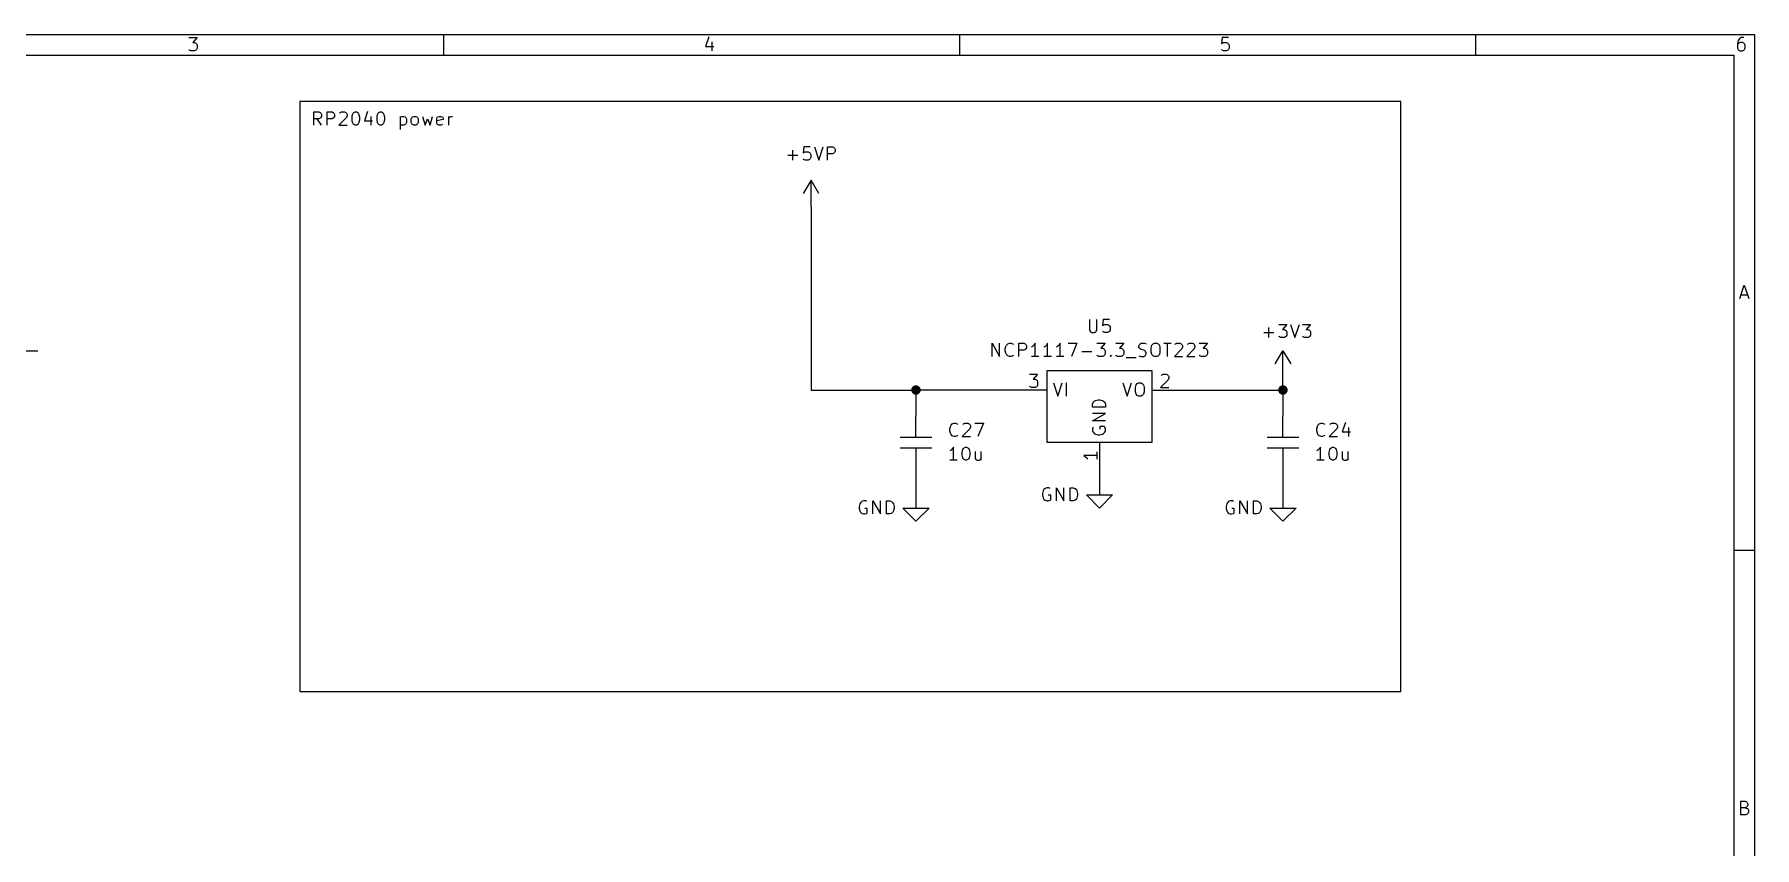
# Model space of a CAD drawing. Extents: x 0.4 to 11.3, y -7.9 to -0.4.
# Drawn here: x 4.74 to 11.3, y -3.5 to -0.39 of the extents above; entities that cross this region are included whole.
import ezdxf

# ---------------------------------------------------------------- set-up
doc = ezdxf.new("R2010")
doc.units = 0
doc.header["$MEASUREMENT"] = 0
for name, color, linetype in [('BLUE3', 171, 'CONTINUOUS'), ('CYAN2', 4, 'CONTINUOUS'), ('GREEN3', 91, 'CONTINUOUS'), ('LYELLOW', 51, 'CONTINUOUS'), ('RED2', 1, 'CONTINUOUS'), ('RED3', 11, 'CONTINUOUS')]:
    doc.layers.add(name, color=color, linetype=linetype)

msp = doc.modelspace()

# ---------------------------------------------------------------- linework, layer by layer
at = {"layer": 'BLUE3', "linetype": 'CONTINUOUS'}
for p, q in [((5.75, -0.65), (5.75, -2.9)), ((9.95, -0.65), (5.75, -0.65)), ((5.75, -0.65), (5.75, -2.9)), ((9.95, -0.65), (5.75, -0.65)), ((9.95, -2.9), (9.95, -0.65)), ((9.95, -2.9), (9.95, -0.65)), ((5.8035, -0.7396), (5.8035, -0.6896)), ((5.8035, -0.6896), (5.8226, -0.6896)), ((5.8226, -0.7157), (5.8035, -0.7157)), ((5.8321, -0.7396), (5.8154, -0.7157)), ((5.8226, -0.6896), (5.8273, -0.6919)), ((5.8273, -0.7134), (5.8226, -0.7157)), ((5.8273, -0.6919), (5.8297, -0.6943)), ((5.8297, -0.711), (5.8273, -0.7134)), ((5.8297, -0.6943), (5.8321, -0.6991)), ((5.8321, -0.7062), (5.8297, -0.711)), ((5.8321, -0.6991), (5.8321, -0.7062)), ((5.8535, -0.7396), (5.8535, -0.6896)), ((5.8535, -0.6896), (5.8726, -0.6896)), ((5.8726, -0.7157), (5.8535, -0.7157)), ((5.8726, -0.6896), (5.8773, -0.6919)), ((5.8773, -0.7134), (5.8726, -0.7157)), ((5.8773, -0.6919), (5.8797, -0.6943)), ((5.8797, -0.711), (5.8773, -0.7134)), ((5.8797, -0.6943), (5.8821, -0.6991)), ((5.8821, -0.7062), (5.8797, -0.711)), ((5.8821, -0.6991), (5.8821, -0.7062)), ((5.9273, -0.711), (5.8988, -0.7396)), ((5.9011, -0.6943), (5.9035, -0.6919)), ((5.9035, -0.6919), (5.9083, -0.6896)), ((5.9083, -0.6896), (5.9202, -0.6896)), ((5.9202, -0.6896), (5.9249, -0.6919)), ((5.9249, -0.6919), (5.9273, -0.6943)), ((5.9273, -0.6943), (5.9297, -0.6991)), ((5.9297, -0.7038), (5.9273, -0.711)), ((5.9297, -0.6991), (5.9297, -0.7038)), ((5.9488, -0.7086), (5.9511, -0.6991)), ((5.9488, -0.7205), (5.9488, -0.7086)), ((5.9511, -0.73), (5.9488, -0.7205)), ((5.9511, -0.6991), (5.9535, -0.6943)), ((5.9535, -0.6943), (5.9559, -0.6919)), ((5.9559, -0.6919), (5.9607, -0.6896)), ((5.9607, -0.6896), (5.9654, -0.6896)), ((5.9654, -0.6896), (5.9702, -0.6919)), ((5.9702, -0.6919), (5.9726, -0.6943)), ((5.9726, -0.6943), (5.9749, -0.6991)), ((5.9749, -0.6991), (5.9773, -0.7086)), ((5.9773, -0.7205), (5.9749, -0.73)), ((5.9773, -0.7086), (5.9773, -0.7205)), ((6.0083, -0.6872), (5.9964, -0.7229)), ((6.0202, -0.7062), (6.0202, -0.7396)), ((6.044, -0.7086), (6.0464, -0.6991)), ((6.044, -0.7205), (6.044, -0.7086)), ((6.0464, -0.73), (6.044, -0.7205)), ((6.0464, -0.6991), (6.0487, -0.6943)), ((6.0487, -0.6943), (6.0511, -0.6919)), ((6.0511, -0.6919), (6.0559, -0.6896)), ((6.0559, -0.6896), (6.0607, -0.6896)), ((6.0607, -0.6896), (6.0654, -0.6919)), ((6.0654, -0.6919), (6.0678, -0.6943)), ((6.0678, -0.6943), (6.0702, -0.6991)), ((6.0702, -0.6991), (6.0726, -0.7086)), ((6.0726, -0.7205), (6.0702, -0.73)), ((6.0726, -0.7086), (6.0726, -0.7205)), ((6.1321, -0.7062), (6.1321, -0.7562)), ((6.1321, -0.7086), (6.1368, -0.7062)), ((6.1368, -0.7062), (6.1464, -0.7062)), ((6.1464, -0.7062), (6.1511, -0.7086)), ((6.1511, -0.7086), (6.1535, -0.711)), ((6.1535, -0.711), (6.1559, -0.7157)), ((6.1559, -0.7157), (6.1559, -0.73)), ((6.1749, -0.7157), (6.1773, -0.711)), ((6.1749, -0.73), (6.1749, -0.7157)), ((6.1773, -0.711), (6.1797, -0.7086)), ((6.1797, -0.7086), (6.1845, -0.7062)), ((6.1845, -0.7062), (6.1916, -0.7062)), ((6.1916, -0.7062), (6.1964, -0.7086)), ((6.1964, -0.7086), (6.1987, -0.711)), ((6.1987, -0.711), (6.2011, -0.7157)), ((6.2011, -0.7157), (6.2011, -0.73)), ((6.2178, -0.7062), (6.2273, -0.7396)), ((6.2273, -0.7396), (6.2368, -0.7157)), ((6.2368, -0.7157), (6.2464, -0.7396)), ((6.2464, -0.7396), (6.2559, -0.7062)), ((6.2726, -0.7134), (6.2749, -0.7086)), ((6.2726, -0.7324), (6.2726, -0.7134)), ((6.2964, -0.7181), (6.2726, -0.7229)), ((6.2749, -0.7086), (6.2797, -0.7062)), ((6.2797, -0.7062), (6.2892, -0.7062)), ((6.2892, -0.7062), (6.294, -0.7086)), ((6.294, -0.7086), (6.2964, -0.7134)), ((6.2964, -0.7134), (6.2964, -0.7181)), ((6.3178, -0.7396), (6.3178, -0.7062)), ((6.3178, -0.7157), (6.3202, -0.711)), ((6.3202, -0.711), (6.3226, -0.7086)), ((6.3226, -0.7086), (6.3273, -0.7062)), ((6.3273, -0.7062), (6.3321, -0.7062)), ((5.8988, -0.7396), (5.9297, -0.7396)), ((5.9535, -0.7348), (5.9511, -0.73)), ((5.9559, -0.7372), (5.9535, -0.7348)), ((5.9607, -0.7396), (5.9559, -0.7372)), ((5.9654, -0.7396), (5.9607, -0.7396)), ((5.9702, -0.7372), (5.9654, -0.7396)), ((5.9726, -0.7348), (5.9702, -0.7372)), ((5.9749, -0.73), (5.9726, -0.7348)), ((5.9964, -0.7229), (6.0273, -0.7229)), ((6.0487, -0.7348), (6.0464, -0.73)), ((6.0511, -0.7372), (6.0487, -0.7348)), ((6.0559, -0.7396), (6.0511, -0.7372)), ((6.0607, -0.7396), (6.0559, -0.7396)), ((6.0654, -0.7372), (6.0607, -0.7396)), ((6.0678, -0.7348), (6.0654, -0.7372)), ((6.0702, -0.73), (6.0678, -0.7348)), ((6.1368, -0.7396), (6.1321, -0.7372)), ((6.1464, -0.7396), (6.1368, -0.7396)), ((6.1511, -0.7372), (6.1464, -0.7396)), ((6.1535, -0.7348), (6.1511, -0.7372)), ((6.1559, -0.73), (6.1535, -0.7348)), ((6.1773, -0.7348), (6.1749, -0.73)), ((6.1797, -0.7372), (6.1773, -0.7348)), ((6.1845, -0.7396), (6.1797, -0.7372)), ((6.1916, -0.7396), (6.1845, -0.7396)), ((6.1964, -0.7372), (6.1916, -0.7396)), ((6.1987, -0.7348), (6.1964, -0.7372)), ((6.2011, -0.73), (6.1987, -0.7348)), ((6.2749, -0.7372), (6.2726, -0.7324)), ((6.2797, -0.7396), (6.2749, -0.7372)), ((6.2892, -0.7396), (6.2797, -0.7396)), ((6.294, -0.7372), (6.2892, -0.7396)), ((5.75, -2.9), (9.95, -2.9)), ((5.75, -2.9), (9.95, -2.9))]:
    msp.add_line(p, q, dxfattribs=at)
at = {"layer": 'CYAN2', "linetype": 'CONTINUOUS'}
for p, q in [((7.6298, -0.8728), (7.6298, -0.8347)), ((7.6726, -0.8228), (7.6702, -0.8466)), ((7.6702, -0.8466), (7.6726, -0.8442)), ((7.6964, -0.8228), (7.6726, -0.8228)), ((7.6726, -0.8442), (7.6774, -0.8419)), ((7.6774, -0.8419), (7.6893, -0.8419)), ((7.6893, -0.8419), (7.694, -0.8442)), ((7.694, -0.8442), (7.6964, -0.8466)), ((7.6964, -0.8466), (7.6988, -0.8514)), ((7.6988, -0.8514), (7.6988, -0.8633)), ((7.7131, -0.8228), (7.7298, -0.8728)), ((7.7298, -0.8728), (7.7464, -0.8228)), ((7.7631, -0.8728), (7.7631, -0.8228)), ((7.7631, -0.8228), (7.7821, -0.8228)), ((7.7821, -0.849), (7.7631, -0.849)), ((7.7821, -0.8228), (7.7869, -0.8252)), ((7.7869, -0.8466), (7.7821, -0.849)), ((7.7869, -0.8252), (7.7893, -0.8276)), ((7.7893, -0.8442), (7.7869, -0.8466)), ((7.7893, -0.8276), (7.7917, -0.8323)), ((7.7917, -0.8395), (7.7893, -0.8442)), ((7.7917, -0.8323), (7.7917, -0.8395)), ((7.6107, -0.8538), (7.6488, -0.8538)), ((7.6726, -0.8704), (7.6702, -0.868)), ((7.6774, -0.8728), (7.6726, -0.8704)), ((7.6893, -0.8728), (7.6774, -0.8728)), ((7.694, -0.8704), (7.6893, -0.8728)), ((7.6964, -0.868), (7.694, -0.8704)), ((7.6988, -0.8633), (7.6964, -0.868)), ((8.7619, -1.4808), (8.7619, -1.5213)), ((8.7905, -1.5213), (8.7905, -1.4808)), ((8.8143, -1.4808), (8.8119, -1.5046)), ((8.8119, -1.5046), (8.8143, -1.5022)), ((8.8381, -1.4808), (8.8143, -1.4808)), ((8.8143, -1.5022), (8.819, -1.4999)), ((8.819, -1.4999), (8.831, -1.4999)), ((8.831, -1.4999), (8.8357, -1.5022)), ((8.8357, -1.5022), (8.8381, -1.5046)), ((8.8381, -1.5046), (8.8405, -1.5094)), ((9.484, -1.4998), (9.515, -1.4998)), ((9.515, -1.4998), (9.4983, -1.5189)), ((9.5293, -1.4998), (9.5459, -1.5498)), ((9.5459, -1.5498), (9.5626, -1.4998)), ((9.5745, -1.4998), (9.6055, -1.4998)), ((9.6055, -1.4998), (9.5888, -1.5189)), ((8.3905, -1.6218), (8.3905, -1.5718)), ((8.3905, -1.5718), (8.419, -1.6218)), ((8.419, -1.6218), (8.419, -1.5718)), ((8.4452, -1.5789), (8.45, -1.5742)), ((8.45, -1.5742), (8.4571, -1.5718)), ((8.4571, -1.5718), (8.4619, -1.5718)), ((8.4619, -1.5718), (8.4691, -1.5742)), ((8.4691, -1.5742), (8.4714, -1.5766)), ((8.4929, -1.6218), (8.4929, -1.5718)), ((8.4929, -1.5718), (8.5119, -1.5718)), ((8.5119, -1.5718), (8.5167, -1.5742)), ((8.5167, -1.5742), (8.5191, -1.5766)), ((8.5548, -1.5718), (8.55, -1.5789)), ((8.5548, -1.6218), (8.5548, -1.5718)), ((8.6024, -1.5718), (8.5976, -1.5789)), ((8.6024, -1.6218), (8.6024, -1.5718)), ((8.65, -1.5718), (8.6452, -1.5789)), ((8.65, -1.6218), (8.65, -1.5718)), ((8.681, -1.5718), (8.7143, -1.5718)), ((8.7143, -1.5718), (8.6929, -1.6218)), ((8.7619, -1.5213), (8.7643, -1.526)), ((8.7643, -1.526), (8.7667, -1.5284)), ((8.7667, -1.5284), (8.7714, -1.5308)), ((8.7714, -1.5308), (8.7809, -1.5308)), ((8.7809, -1.5308), (8.7857, -1.5284)), ((8.7857, -1.5284), (8.7881, -1.526)), ((8.7881, -1.526), (8.7905, -1.5213)), ((8.7905, -1.5718), (8.8214, -1.5718)), ((8.8214, -1.5718), (8.8048, -1.5909)), ((8.8143, -1.5284), (8.8119, -1.526)), ((8.819, -1.5308), (8.8143, -1.5284)), ((8.831, -1.5308), (8.819, -1.5308)), ((8.8357, -1.5284), (8.831, -1.5308)), ((8.8381, -1.526), (8.8357, -1.5284)), ((8.8405, -1.5213), (8.8381, -1.526)), ((8.8405, -1.5094), (8.8405, -1.5213)), ((8.8619, -1.5718), (8.8929, -1.5718)), ((8.8929, -1.5718), (8.8762, -1.5909)), ((8.9524, -1.5766), (8.9548, -1.5742)), ((8.9548, -1.5742), (8.9595, -1.5718)), ((8.9595, -1.5718), (8.9714, -1.5718)), ((8.9714, -1.5718), (8.9786, -1.5742)), ((9, -1.5789), (9.0048, -1.5742)), ((9.0048, -1.5742), (9.0095, -1.5718)), ((9.0095, -1.5718), (9.019, -1.5718)), ((9.019, -1.5718), (9.0238, -1.5742)), ((9.0238, -1.5742), (9.0286, -1.5789)), ((9.0452, -1.5718), (9.0738, -1.5718)), ((9.0595, -1.6218), (9.0595, -1.5718)), ((9.0881, -1.5766), (9.0905, -1.5742)), ((9.0905, -1.5742), (9.0952, -1.5718)), ((9.0952, -1.5718), (9.1071, -1.5718)), ((9.1071, -1.5718), (9.1119, -1.5742)), ((9.1119, -1.5742), (9.1143, -1.5766)), ((9.1357, -1.5766), (9.1381, -1.5742)), ((9.1381, -1.5742), (9.1429, -1.5718)), ((9.1429, -1.5718), (9.1548, -1.5718)), ((9.1548, -1.5718), (9.1595, -1.5742)), ((9.1595, -1.5742), (9.1619, -1.5766)), ((9.1809, -1.5718), (9.2119, -1.5718)), ((9.2119, -1.5718), (9.1952, -1.5909)), ((9.4269, -1.5308), (9.465, -1.5308)), ((9.4459, -1.5498), (9.4459, -1.5117)), ((9.4864, -1.5474), (9.484, -1.545)), ((9.4912, -1.5498), (9.4864, -1.5474)), ((9.5055, -1.5498), (9.4912, -1.5498)), ((9.4983, -1.5189), (9.5055, -1.5189)), ((9.5055, -1.5189), (9.5102, -1.5212)), ((9.5102, -1.5474), (9.5055, -1.5498)), ((9.5102, -1.5212), (9.5126, -1.5236)), ((9.5126, -1.545), (9.5102, -1.5474)), ((9.5126, -1.5236), (9.515, -1.5284)), ((9.515, -1.5403), (9.5126, -1.545)), ((9.515, -1.5284), (9.515, -1.5403)), ((9.5769, -1.5474), (9.5745, -1.545)), ((9.5817, -1.5498), (9.5769, -1.5474)), ((9.596, -1.5498), (9.5817, -1.5498)), ((9.5888, -1.5189), (9.596, -1.5189)), ((9.596, -1.5189), (9.6007, -1.5212)), ((9.6007, -1.5474), (9.596, -1.5498)), ((9.6007, -1.5212), (9.6031, -1.5236)), ((9.6031, -1.545), (9.6007, -1.5474)), ((9.6031, -1.5236), (9.6055, -1.5284)), ((9.6055, -1.5403), (9.6031, -1.545)), ((9.6055, -1.5284), (9.6055, -1.5403)), ((8.4405, -1.5932), (8.4429, -1.5837)), ((8.4405, -1.6004), (8.4405, -1.5932)), ((8.4429, -1.6099), (8.4405, -1.6004)), ((8.4429, -1.5837), (8.4452, -1.5789)), ((8.4452, -1.6147), (8.4429, -1.6099)), ((8.45, -1.6194), (8.4452, -1.6147)), ((8.4571, -1.6218), (8.45, -1.6194)), ((8.4619, -1.6218), (8.4571, -1.6218)), ((8.4691, -1.6194), (8.4619, -1.6218)), ((8.4714, -1.617), (8.4691, -1.6194)), ((8.5119, -1.598), (8.4929, -1.598)), ((8.5167, -1.5956), (8.5119, -1.598)), ((8.5191, -1.5932), (8.5167, -1.5956)), ((8.5191, -1.5766), (8.5214, -1.5813)), ((8.5214, -1.5885), (8.5191, -1.5932)), ((8.5214, -1.5813), (8.5214, -1.5885)), ((8.5452, -1.5837), (8.5405, -1.5861)), ((8.5691, -1.6218), (8.5405, -1.6218)), ((8.55, -1.5789), (8.5452, -1.5837)), ((8.5929, -1.5837), (8.5881, -1.5861)), ((8.6167, -1.6218), (8.5881, -1.6218)), ((8.5976, -1.5789), (8.5929, -1.5837)), ((8.6405, -1.5837), (8.6357, -1.5861)), ((8.6643, -1.6218), (8.6357, -1.6218)), ((8.6452, -1.5789), (8.6405, -1.5837)), ((8.7333, -1.6028), (8.7714, -1.6028)), ((8.7929, -1.6194), (8.7905, -1.617)), ((8.7976, -1.6218), (8.7929, -1.6194)), ((8.8119, -1.6218), (8.7976, -1.6218)), ((8.8048, -1.5909), (8.8119, -1.5909)), ((8.8119, -1.5909), (8.8167, -1.5932)), ((8.8167, -1.6194), (8.8119, -1.6218)), ((8.8167, -1.5932), (8.819, -1.5956)), ((8.819, -1.617), (8.8167, -1.6194)), ((8.819, -1.5956), (8.8214, -1.6004)), ((8.8214, -1.6123), (8.819, -1.617)), ((8.8214, -1.6004), (8.8214, -1.6123)), ((8.8405, -1.6194), (8.8429, -1.617)), ((8.8429, -1.6218), (8.8405, -1.6194)), ((8.8429, -1.617), (8.8452, -1.6194)), ((8.8429, -1.617), (8.8429, -1.6218)), ((8.8452, -1.6194), (8.8429, -1.6218)), ((8.8643, -1.6194), (8.8619, -1.617)), ((8.869, -1.6218), (8.8643, -1.6194)), ((8.8833, -1.6218), (8.869, -1.6218)), ((8.8762, -1.5909), (8.8833, -1.5909)), ((8.8833, -1.5909), (8.8881, -1.5932)), ((8.8881, -1.6194), (8.8833, -1.6218)), ((8.8881, -1.5932), (8.8905, -1.5956)), ((8.8905, -1.617), (8.8881, -1.6194)), ((8.8905, -1.5956), (8.8929, -1.6004)), ((8.8929, -1.6123), (8.8905, -1.617)), ((8.8929, -1.6004), (8.8929, -1.6123)), ((8.9024, -1.6266), (8.9405, -1.6266)), ((8.95, -1.5813), (8.9524, -1.5766)), ((8.95, -1.5861), (8.95, -1.5813)), ((8.9524, -1.5909), (8.95, -1.5861)), ((8.95, -1.6194), (8.9571, -1.6218)), ((8.9548, -1.5932), (8.9524, -1.5909)), ((8.9595, -1.5956), (8.9548, -1.5932)), ((8.9571, -1.6218), (8.969, -1.6218)), ((8.969, -1.598), (8.9595, -1.5956)), ((8.9738, -1.6004), (8.969, -1.598)), ((8.969, -1.6218), (8.9738, -1.6194)), ((8.9762, -1.6028), (8.9738, -1.6004)), ((8.9738, -1.6194), (8.9762, -1.617)), ((8.9786, -1.6075), (8.9762, -1.6028)), ((8.9762, -1.617), (8.9786, -1.6123)), ((8.9786, -1.6123), (8.9786, -1.6075)), ((8.9976, -1.5885), (9, -1.5789)), ((8.9976, -1.6051), (8.9976, -1.5885)), ((9, -1.6147), (8.9976, -1.6051)), ((9.0048, -1.6194), (9, -1.6147)), ((9.0095, -1.6218), (9.0048, -1.6194)), ((9.019, -1.6218), (9.0095, -1.6218)), ((9.0238, -1.6194), (9.019, -1.6218)), ((9.0286, -1.6147), (9.0238, -1.6194)), ((9.0286, -1.5789), (9.0309, -1.5885)), ((9.0309, -1.6051), (9.0286, -1.6147)), ((9.0309, -1.5885), (9.0309, -1.6051)), ((9.1143, -1.5932), (9.0857, -1.6218)), ((9.0857, -1.6218), (9.1167, -1.6218)), ((9.1143, -1.5766), (9.1167, -1.5813)), ((9.1167, -1.5861), (9.1143, -1.5932)), ((9.1167, -1.5813), (9.1167, -1.5861)), ((9.1619, -1.5932), (9.1333, -1.6218)), ((9.1333, -1.6218), (9.1643, -1.6218)), ((9.1619, -1.5766), (9.1643, -1.5813)), ((9.1643, -1.5861), (9.1619, -1.5932)), ((9.1643, -1.5813), (9.1643, -1.5861)), ((9.1833, -1.6194), (9.1809, -1.617)), ((9.1881, -1.6218), (9.1833, -1.6194)), ((9.2024, -1.6218), (9.1881, -1.6218)), ((9.1952, -1.5909), (9.2024, -1.5909)), ((9.2024, -1.5909), (9.2071, -1.5932)), ((9.2071, -1.6194), (9.2024, -1.6218)), ((9.2071, -1.5932), (9.2095, -1.5956)), ((9.2095, -1.617), (9.2071, -1.6194)), ((9.2095, -1.5956), (9.2119, -1.6004)), ((9.2119, -1.6123), (9.2095, -1.617)), ((9.2119, -1.6004), (9.2119, -1.6123)), ((8.6248, -1.7231), (8.6414, -1.7731)), ((8.6414, -1.7731), (8.6581, -1.7231)), ((8.6748, -1.7731), (8.6748, -1.7231)), ((8.8895, -1.7231), (8.9062, -1.7731)), ((8.9062, -1.7731), (8.9229, -1.7231)), ((8.9371, -1.7398), (8.9395, -1.7303)), ((8.9371, -1.7565), (8.9371, -1.7398)), ((8.9395, -1.766), (8.9371, -1.7565)), ((8.9395, -1.7303), (8.9443, -1.7255)), ((8.9443, -1.7708), (8.9395, -1.766)), ((8.9443, -1.7255), (8.949, -1.7231)), ((8.949, -1.7731), (8.9443, -1.7708)), ((8.949, -1.7231), (8.9586, -1.7231)), ((8.9586, -1.7231), (8.9633, -1.7255)), ((8.9633, -1.7708), (8.9586, -1.7731)), ((8.9633, -1.7255), (8.9681, -1.7303)), ((8.9681, -1.766), (8.9633, -1.7708)), ((8.9681, -1.7303), (8.9705, -1.7398)), ((8.9705, -1.7565), (8.9681, -1.766)), ((8.9705, -1.7398), (8.9705, -1.7565)), ((8.7731, -1.8038), (8.7755, -1.7967)), ((8.7731, -1.8157), (8.7731, -1.8038)), ((8.8231, -1.8157), (8.7731, -1.8157)), ((8.7755, -1.7967), (8.7803, -1.7919)), ((8.7803, -1.7919), (8.785, -1.7895)), ((8.785, -1.7895), (8.7946, -1.7871)), ((8.7946, -1.7871), (8.8017, -1.7871)), ((8.8017, -1.7871), (8.8112, -1.7895)), ((8.8112, -1.7895), (8.816, -1.7919)), ((8.816, -1.7919), (8.8208, -1.7967)), ((8.8208, -1.7967), (8.8231, -1.8038)), ((8.8231, -1.8038), (8.8231, -1.8157)), ((8.9586, -1.7731), (8.949, -1.7731)), ((8.2289, -1.8982), (8.2313, -1.8887)), ((8.2289, -1.9054), (8.2289, -1.8982)), ((8.2313, -1.8887), (8.2337, -1.8839)), ((8.2337, -1.8839), (8.2384, -1.8792)), ((8.2384, -1.8792), (8.2456, -1.8768)), ((8.2456, -1.8768), (8.2503, -1.8768)), ((8.2503, -1.8768), (8.2575, -1.8792)), ((8.2575, -1.8792), (8.2599, -1.8816)), ((8.3051, -1.8982), (8.2765, -1.9268)), ((8.2789, -1.8816), (8.2813, -1.8792)), ((8.2813, -1.8792), (8.286, -1.8768)), ((8.286, -1.8768), (8.2979, -1.8768)), ((8.2979, -1.8768), (8.3027, -1.8792)), ((8.3027, -1.8792), (8.3051, -1.8816)), ((8.3051, -1.8816), (8.3075, -1.8863)), ((8.3075, -1.8911), (8.3051, -1.8982)), ((8.3075, -1.8863), (8.3075, -1.8911)), ((8.3241, -1.8768), (8.3575, -1.8768)), ((8.3575, -1.8768), (8.336, -1.9268)), ((8.7731, -1.8681), (8.8231, -1.8395)), ((8.8231, -1.8395), (8.7731, -1.8395)), ((8.8231, -1.8681), (8.7731, -1.8681)), ((8.7755, -1.8919), (8.7731, -1.8967)), ((8.7731, -1.8967), (8.7731, -1.9038)), ((8.8184, -1.8895), (8.8017, -1.8895)), ((8.8017, -1.8895), (8.8017, -1.899)), ((8.8208, -1.8919), (8.8184, -1.8895)), ((8.8231, -1.899), (8.8208, -1.8919)), ((8.8231, -1.9038), (8.8231, -1.899)), ((9.6289, -1.8982), (9.6313, -1.8887)), ((9.6289, -1.9054), (9.6289, -1.8982)), ((9.6313, -1.8887), (9.6337, -1.8839)), ((9.6337, -1.8839), (9.6384, -1.8792)), ((9.6384, -1.8792), (9.6456, -1.8768)), ((9.6456, -1.8768), (9.6503, -1.8768)), ((9.6503, -1.8768), (9.6575, -1.8792)), ((9.6575, -1.8792), (9.6599, -1.8816)), ((9.7051, -1.8982), (9.6765, -1.9268)), ((9.6789, -1.8816), (9.6813, -1.8792)), ((9.6813, -1.8792), (9.686, -1.8768)), ((9.686, -1.8768), (9.6979, -1.8768)), ((9.6979, -1.8768), (9.7027, -1.8792)), ((9.7027, -1.8792), (9.7051, -1.8816)), ((9.7051, -1.8816), (9.7075, -1.8863)), ((9.7075, -1.8911), (9.7051, -1.8982)), ((9.7075, -1.8863), (9.7075, -1.8911)), ((9.7384, -1.8744), (9.7265, -1.9101)), ((9.7503, -1.8935), (9.7503, -1.9268)), ((8.2313, -1.9149), (8.2289, -1.9054)), ((8.2337, -1.9197), (8.2313, -1.9149)), ((8.2384, -1.9244), (8.2337, -1.9197)), ((8.2456, -1.9268), (8.2384, -1.9244)), ((8.2432, -1.9678), (8.2384, -1.9749)), ((8.2432, -2.0178), (8.2432, -1.9678)), ((8.2503, -1.9268), (8.2456, -1.9268)), ((8.2575, -1.9244), (8.2503, -1.9268)), ((8.2599, -1.922), (8.2575, -1.9244)), ((8.2765, -1.9268), (8.3075, -1.9268)), ((8.2837, -1.9702), (8.2884, -1.9678)), ((8.2884, -1.9678), (8.2932, -1.9678)), ((8.2932, -1.9678), (8.2979, -1.9702)), ((8.7731, -1.9038), (8.7755, -1.9109)), ((8.7755, -1.9109), (8.7803, -1.9157)), ((8.7803, -1.9157), (8.785, -1.9181)), ((8.785, -1.9181), (8.7946, -1.9205)), ((8.7946, -1.9205), (8.8017, -1.9205)), ((8.8017, -1.9205), (8.8112, -1.9181)), ((8.8112, -1.9181), (8.816, -1.9157)), ((8.816, -1.9157), (8.8208, -1.9109)), ((8.8208, -1.9109), (8.8231, -1.9038)), ((9.6313, -1.9149), (9.6289, -1.9054)), ((9.6337, -1.9197), (9.6313, -1.9149)), ((9.6384, -1.9244), (9.6337, -1.9197)), ((9.6456, -1.9268), (9.6384, -1.9244)), ((9.6432, -1.9678), (9.6384, -1.9749)), ((9.6432, -2.0178), (9.6432, -1.9678)), ((9.6503, -1.9268), (9.6456, -1.9268)), ((9.6575, -1.9244), (9.6503, -1.9268)), ((9.6599, -1.922), (9.6575, -1.9244)), ((9.6765, -1.9268), (9.7075, -1.9268)), ((9.6837, -1.9702), (9.6884, -1.9678)), ((9.6884, -1.9678), (9.6932, -1.9678)), ((9.6932, -1.9678), (9.6979, -1.9702)), ((9.7265, -1.9101), (9.7575, -1.9101)), ((8.2337, -1.9797), (8.2289, -1.9821)), ((8.2575, -2.0178), (8.2289, -2.0178)), ((8.2384, -1.9749), (8.2337, -1.9797)), ((8.2765, -1.9869), (8.2789, -1.9773)), ((8.2765, -1.9988), (8.2765, -1.9869)), ((8.2789, -2.0083), (8.2765, -1.9988)), ((8.2789, -1.9773), (8.2813, -1.9726)), ((8.2813, -2.013), (8.2789, -2.0083)), ((8.2813, -1.9726), (8.2837, -1.9702)), ((8.2837, -2.0154), (8.2813, -2.013)), ((8.2884, -2.0178), (8.2837, -2.0154)), ((8.2932, -2.0178), (8.2884, -2.0178)), ((8.2979, -2.0154), (8.2932, -2.0178)), ((8.2979, -1.9702), (8.3003, -1.9726)), ((8.3003, -2.013), (8.2979, -2.0154)), ((8.3003, -1.9726), (8.3027, -1.9773)), ((8.3027, -2.0083), (8.3003, -2.013)), ((8.3027, -1.9773), (8.3051, -1.9869)), ((8.3051, -1.9988), (8.3027, -2.0083)), ((8.3051, -1.9869), (8.3051, -1.9988)), ((8.3265, -1.9845), (8.3265, -2.0107)), ((8.3265, -2.0107), (8.3289, -2.0154)), ((8.3289, -2.0154), (8.3337, -2.0178)), ((8.3337, -2.0178), (8.3408, -2.0178)), ((8.3408, -2.0178), (8.3456, -2.0154)), ((8.3456, -2.0154), (8.3479, -2.013)), ((8.3479, -1.9845), (8.3479, -2.0178)), ((9.6337, -1.9797), (9.6289, -1.9821)), ((9.6575, -2.0178), (9.6289, -2.0178)), ((9.6384, -1.9749), (9.6337, -1.9797)), ((9.6765, -1.9869), (9.6789, -1.9773)), ((9.6765, -1.9988), (9.6765, -1.9869)), ((9.6789, -2.0083), (9.6765, -1.9988)), ((9.6789, -1.9773), (9.6813, -1.9726)), ((9.6813, -2.013), (9.6789, -2.0083)), ((9.6813, -1.9726), (9.6837, -1.9702)), ((9.6837, -2.0154), (9.6813, -2.013)), ((9.6884, -2.0178), (9.6837, -2.0154)), ((9.6932, -2.0178), (9.6884, -2.0178)), ((9.6979, -2.0154), (9.6932, -2.0178)), ((9.6979, -1.9702), (9.7003, -1.9726)), ((9.7003, -2.013), (9.6979, -2.0154)), ((9.7003, -1.9726), (9.7027, -1.9773)), ((9.7027, -2.0083), (9.7003, -2.013)), ((9.7027, -1.9773), (9.7051, -1.9869)), ((9.7051, -1.9988), (9.7027, -2.0083)), ((9.7051, -1.9869), (9.7051, -1.9988)), ((9.7265, -1.9845), (9.7265, -2.0107)), ((9.7265, -2.0107), (9.7289, -2.0154)), ((9.7289, -2.0154), (9.7337, -2.0178)), ((9.7337, -2.0178), (9.7408, -2.0178)), ((9.7408, -2.0178), (9.7456, -2.0154)), ((9.7456, -2.0154), (9.7479, -2.013)), ((9.7479, -1.9845), (9.7479, -2.0178)), ((8.5857, -2.1347), (8.5833, -2.1442)), ((8.5833, -2.1442), (8.5833, -2.1514)), ((8.5833, -2.1514), (8.5857, -2.1609)), ((8.5881, -2.1299), (8.5857, -2.1347)), ((8.5857, -2.1609), (8.5881, -2.1657)), ((8.5929, -2.1252), (8.5881, -2.1299)), ((8.6, -2.1228), (8.5929, -2.1252)), ((8.6071, -2.1228), (8.6, -2.1228)), ((8.6143, -2.1514), (8.6048, -2.1514)), ((8.6119, -2.1252), (8.6071, -2.1228)), ((8.6143, -2.168), (8.6143, -2.1514)), ((8.6357, -2.1728), (8.6357, -2.1228)), ((8.6357, -2.1228), (8.6643, -2.1728)), ((8.6643, -2.1728), (8.6643, -2.1228)), ((8.6881, -2.1728), (8.6881, -2.1228)), ((8.6881, -2.1228), (8.7, -2.1228)), ((8.7, -2.1228), (8.7071, -2.1252)), ((8.7071, -2.1252), (8.7119, -2.1299)), ((8.7119, -2.1299), (8.7143, -2.1347)), ((8.7143, -2.1609), (8.7119, -2.1657)), ((8.7143, -2.1347), (8.7167, -2.1442)), ((8.7167, -2.1514), (8.7143, -2.1609)), ((8.7167, -2.1442), (8.7167, -2.1514)), ((7.8857, -2.1847), (7.8833, -2.1942)), ((7.8833, -2.1942), (7.8833, -2.2014)), ((7.8833, -2.2014), (7.8857, -2.2109)), ((7.8881, -2.1799), (7.8857, -2.1847)), ((7.8857, -2.2109), (7.8881, -2.2157)), ((7.8929, -2.1752), (7.8881, -2.1799)), ((7.8881, -2.2157), (7.8929, -2.2204)), ((7.9, -2.1728), (7.8929, -2.1752)), ((7.8929, -2.2204), (7.9, -2.2228)), ((7.9071, -2.1728), (7.9, -2.1728)), ((7.9, -2.2228), (7.9048, -2.2228)), ((7.9143, -2.2014), (7.9048, -2.2014)), ((7.9048, -2.2228), (7.9119, -2.2204)), ((7.9119, -2.1752), (7.9071, -2.1728)), ((7.9119, -2.2204), (7.9143, -2.218)), ((7.9143, -2.218), (7.9143, -2.2014)), ((7.9357, -2.2228), (7.9357, -2.1728)), ((7.9357, -2.1728), (7.9643, -2.2228)), ((7.9643, -2.2228), (7.9643, -2.1728)), ((7.9881, -2.2228), (7.9881, -2.1728)), ((7.9881, -2.1728), (8, -2.1728)), ((8, -2.2228), (7.9881, -2.2228)), ((8, -2.1728), (8.0071, -2.1752)), ((8.0071, -2.2204), (8, -2.2228)), ((8.0071, -2.1752), (8.0119, -2.1799)), ((8.0119, -2.2157), (8.0071, -2.2204)), ((8.0119, -2.1799), (8.0143, -2.1847)), ((8.0143, -2.2109), (8.0119, -2.2157)), ((8.0143, -2.1847), (8.0167, -2.1942)), ((8.0167, -2.2014), (8.0143, -2.2109)), ((8.0167, -2.1942), (8.0167, -2.2014)), ((8.5881, -2.1657), (8.5929, -2.1704)), ((8.5929, -2.1704), (8.6, -2.1728)), ((8.6, -2.1728), (8.6048, -2.1728)), ((8.6048, -2.1728), (8.6119, -2.1704)), ((8.6119, -2.1704), (8.6143, -2.168)), ((8.7, -2.1728), (8.6881, -2.1728)), ((8.7071, -2.1704), (8.7, -2.1728)), ((8.7119, -2.1657), (8.7071, -2.1704)), ((9.2857, -2.1847), (9.2833, -2.1942)), ((9.2833, -2.1942), (9.2833, -2.2014)), ((9.2833, -2.2014), (9.2857, -2.2109)), ((9.2881, -2.1799), (9.2857, -2.1847)), ((9.2857, -2.2109), (9.2881, -2.2157)), ((9.2929, -2.1752), (9.2881, -2.1799)), ((9.2881, -2.2157), (9.2929, -2.2204)), ((9.3, -2.1728), (9.2929, -2.1752)), ((9.2929, -2.2204), (9.3, -2.2228)), ((9.3071, -2.1728), (9.3, -2.1728)), ((9.3, -2.2228), (9.3048, -2.2228)), ((9.3143, -2.2014), (9.3048, -2.2014)), ((9.3048, -2.2228), (9.3119, -2.2204)), ((9.3119, -2.1752), (9.3071, -2.1728)), ((9.3119, -2.2204), (9.3143, -2.218)), ((9.3143, -2.218), (9.3143, -2.2014)), ((9.3357, -2.2228), (9.3357, -2.1728)), ((9.3357, -2.1728), (9.3643, -2.2228)), ((9.3643, -2.2228), (9.3643, -2.1728)), ((9.3881, -2.2228), (9.3881, -2.1728)), ((9.3881, -2.1728), (9.4, -2.1728)), ((9.4, -2.2228), (9.3881, -2.2228)), ((9.4, -2.1728), (9.4071, -2.1752)), ((9.4071, -2.2204), (9.4, -2.2228)), ((9.4071, -2.1752), (9.4119, -2.1799)), ((9.4119, -2.2157), (9.4071, -2.2204)), ((9.4119, -2.1799), (9.4143, -2.1847)), ((9.4143, -2.2109), (9.4119, -2.2157)), ((9.4143, -2.1847), (9.4167, -2.1942)), ((9.4167, -2.2014), (9.4143, -2.2109)), ((9.4167, -2.1942), (9.4167, -2.2014))]:
    msp.add_line(p, q, dxfattribs=at)
at = {"layer": 'GREEN3', "linetype": 'CONTINUOUS'}
for p, q in [((7.7, -1.05), (7.7, -1.75)), ((3.8, -1.6), (4.75, -1.6)), ((9.5, -1.75), (9.5, -1.7)), ((7.7, -1.75), (8.1, -1.75)), ((8.1, -1.75), (8.1, -1.85)), ((8.5, -1.75), (8.1, -1.75)), ((9.1, -1.75), (9.5, -1.75)), ((9.5, -1.75), (9.5, -1.85)), ((8.1, -2.05), (8.1, -2.15)), ((8.8, -2.05), (8.8, -2.1)), ((9.5, -2.05), (9.5, -2.15))]:
    msp.add_line(p, q, dxfattribs=at)
at = {"layer": 'GREEN3', "const_width": 0.018}
for points in [[(8.091, -1.75, 1), (8.109, -1.75, 1)], [(9.491, -1.75, 1), (9.509, -1.75, 1)]]:
    msp.add_lwpolyline(points, format="xyb", close=True, dxfattribs=at)
at = {"layer": 'LYELLOW', "linetype": 'CONTINUOUS'}
for p, q in [((8.6, -1.95), (8.6, -1.675)), ((8.6, -1.675), (9, -1.675)), ((9, -1.675), (9, -1.95)), ((9, -1.95), (8.6, -1.95))]:
    msp.add_line(p, q, dxfattribs=at)
at = {"layer": 'RED2', "linetype": 'CONTINUOUS'}
for p, q in [((0.3937, -0.3937), (11.2993, -0.3937)), ((6.2992, -0.4724), (6.2992, -0.3937)), ((8.2677, -0.4724), (8.2677, -0.3937)), ((10.2362, -0.4724), (10.2362, -0.3937)), ((11.2993, -0.3937), (11.2993, -7.8743)), ((5.3262, -0.4053), (5.3578, -0.4053)), ((5.3286, -0.454), (5.3262, -0.4516)), ((5.3335, -0.4564), (5.3286, -0.454)), ((5.3481, -0.4564), (5.3335, -0.4564)), ((5.3578, -0.4053), (5.3408, -0.4248)), ((5.3408, -0.4248), (5.3481, -0.4248)), ((5.3481, -0.4248), (5.353, -0.4272)), ((5.353, -0.454), (5.3481, -0.4564)), ((5.353, -0.4272), (5.3554, -0.4296)), ((5.3554, -0.4516), (5.353, -0.454)), ((5.3554, -0.4296), (5.3578, -0.4345)), ((5.3578, -0.4467), (5.3554, -0.4516)), ((5.3578, -0.4345), (5.3578, -0.4467)), ((7.3093, -0.4028), (7.2971, -0.4394)), ((7.2971, -0.4394), (7.3288, -0.4394)), ((7.3215, -0.4223), (7.3215, -0.4564)), ((9.268, -0.4053), (9.2656, -0.4296)), ((9.2656, -0.4296), (9.268, -0.4272)), ((9.268, -0.454), (9.2656, -0.4516)), ((9.2924, -0.4053), (9.268, -0.4053)), ((9.268, -0.4272), (9.2729, -0.4248)), ((9.2729, -0.4564), (9.268, -0.454)), ((9.2729, -0.4248), (9.2851, -0.4248)), ((9.2851, -0.4564), (9.2729, -0.4564)), ((9.2851, -0.4248), (9.29, -0.4272)), ((9.29, -0.454), (9.2851, -0.4564)), ((9.29, -0.4272), (9.2924, -0.4296)), ((9.2924, -0.4516), (9.29, -0.454)), ((9.2924, -0.4296), (9.2948, -0.4345)), ((9.2948, -0.4467), (9.2924, -0.4516)), ((9.2948, -0.4345), (9.2948, -0.4467)), ((11.2365, -0.4174), (11.2341, -0.4272)), ((11.2341, -0.4272), (11.2341, -0.4467)), ((11.2365, -0.4296), (11.2341, -0.4345)), ((11.2341, -0.4467), (11.2365, -0.4516)), ((11.2414, -0.4101), (11.2365, -0.4174)), ((11.239, -0.4272), (11.2365, -0.4296)), ((11.2365, -0.4516), (11.239, -0.454)), ((11.2439, -0.4248), (11.239, -0.4272)), ((11.239, -0.454), (11.2439, -0.4564)), ((11.2439, -0.4077), (11.2414, -0.4101)), ((11.2487, -0.4053), (11.2439, -0.4077)), ((11.2536, -0.4248), (11.2439, -0.4248)), ((11.2439, -0.4564), (11.2536, -0.4564)), ((11.2585, -0.4053), (11.2487, -0.4053)), ((11.2585, -0.4272), (11.2536, -0.4248)), ((11.2536, -0.4564), (11.2585, -0.454)), ((11.2609, -0.4296), (11.2585, -0.4272)), ((11.2585, -0.454), (11.2609, -0.4516)), ((11.2633, -0.4345), (11.2609, -0.4296)), ((11.2609, -0.4516), (11.2633, -0.4467)), ((11.2633, -0.4467), (11.2633, -0.4345)), ((0.4724, -0.4724), (11.2206, -0.4724)), ((11.2206, -0.4724), (11.2206, -7.7956)), ((7.7, -0.95), (7.67, -1)), ((7.73, -1), (7.7, -0.95)), ((7.7, -1.05), (7.7, -0.95)), ((11.2429, -1.4013), (11.2599, -1.3501)), ((11.2599, -1.3501), (11.277, -1.4013)), ((11.2477, -1.3867), (11.2721, -1.3867)), ((9.47, -1.65), (9.5, -1.6)), ((9.5, -1.6), (9.53, -1.65)), ((9.5, -1.7), (9.5, -1.6)), ((8.6, -1.95), (8.6, -1.675)), ((8.6, -1.675), (9, -1.675)), ((9, -1.675), (9, -1.95)), ((8.6, -1.75), (8.5, -1.75)), ((9, -1.75), (9.1, -1.75)), ((8.1, -1.93), (8.1, -1.85)), ((9.5, -1.93), (9.5, -1.85)), ((8.04, -1.93), (8.16, -1.93)), ((9, -1.95), (8.6, -1.95)), ((8.8, -1.95), (8.8, -2.05)), ((9.44, -1.93), (9.56, -1.93)), ((8.04, -1.97), (8.16, -1.97)), ((8.1, -1.97), (8.1, -2.05)), ((9.44, -1.97), (9.56, -1.97)), ((9.5, -1.97), (9.5, -2.05)), ((8.1, -2.15), (8.1, -2.2)), ((8.8, -2.2), (8.75, -2.15)), ((8.75, -2.15), (8.8, -2.15)), ((8.8, -2.1), (8.8, -2.15)), ((8.8, -2.15), (8.85, -2.15)), ((8.85, -2.15), (8.8, -2.2)), ((9.5, -2.15), (9.5, -2.2)), ((8.1, -2.25), (8.05, -2.2)), ((8.05, -2.2), (8.1, -2.2)), ((8.1, -2.2), (8.15, -2.2)), ((8.15, -2.2), (8.1, -2.25)), ((9.5, -2.25), (9.45, -2.2)), ((9.45, -2.2), (9.5, -2.2)), ((9.5, -2.2), (9.55, -2.2)), ((9.55, -2.2), (9.5, -2.25)), ((11.2993, -2.3622), (11.2206, -2.3622)), ((11.2465, -3.3698), (11.2465, -3.3186)), ((11.2465, -3.3186), (11.2636, -3.3186)), ((11.2636, -3.343), (11.2465, -3.343)), ((11.2636, -3.3186), (11.2685, -3.3211)), ((11.2685, -3.3406), (11.2636, -3.343)), ((11.2636, -3.343), (11.2709, -3.3455)), ((11.2685, -3.3211), (11.2709, -3.3235)), ((11.2709, -3.3381), (11.2685, -3.3406)), ((11.2709, -3.3235), (11.2733, -3.3284)), ((11.2733, -3.3333), (11.2709, -3.3381)), ((11.2709, -3.3455), (11.2733, -3.3479)), ((11.2733, -3.3284), (11.2733, -3.3333)), ((11.266, -3.3698), (11.2465, -3.3698)), ((11.2709, -3.3674), (11.266, -3.3698)), ((11.2733, -3.365), (11.2709, -3.3674)), ((11.2733, -3.3479), (11.2758, -3.3528)), ((11.2758, -3.3601), (11.2733, -3.365)), ((11.2758, -3.3528), (11.2758, -3.3601))]:
    msp.add_line(p, q, dxfattribs=at)
at = {"layer": 'RED3', "linetype": 'CONTINUOUS'}
for p, q in [((8.5333, -1.6899), (8.5643, -1.6899)), ((8.5643, -1.6899), (8.5476, -1.7089)), ((9.0357, -1.6946), (9.0381, -1.6923)), ((9.0381, -1.6923), (9.0429, -1.6899)), ((9.0429, -1.6899), (9.0548, -1.6899)), ((9.0548, -1.6899), (9.0595, -1.6923)), ((9.0595, -1.6923), (9.0619, -1.6946)), ((9.0619, -1.6946), (9.0643, -1.6994)), ((9.0643, -1.7042), (9.0619, -1.7113)), ((9.0643, -1.6994), (9.0643, -1.7042)), ((8.5357, -1.7375), (8.5333, -1.7351)), ((8.5405, -1.7399), (8.5357, -1.7375)), ((8.5548, -1.7399), (8.5405, -1.7399)), ((8.5476, -1.7089), (8.5548, -1.7089)), ((8.5548, -1.7089), (8.5595, -1.7113)), ((8.5595, -1.7375), (8.5548, -1.7399)), ((8.5595, -1.7113), (8.5619, -1.7137)), ((8.5619, -1.7351), (8.5595, -1.7375)), ((8.5619, -1.7137), (8.5643, -1.7184)), ((8.5643, -1.7304), (8.5619, -1.7351)), ((8.5643, -1.7184), (8.5643, -1.7304)), ((9.0619, -1.7113), (9.0333, -1.7399)), ((9.0333, -1.7399), (9.0643, -1.7399)), ((8.7899, -2), (8.7399, -2)), ((8.7399, -2), (8.747, -2.0048)), ((8.747, -2.0048), (8.7518, -2.0095)), ((8.7518, -2.0095), (8.7542, -2.0143)), ((8.7899, -1.9857), (8.7899, -2.0143))]:
    msp.add_line(p, q, dxfattribs=at)

doc.saveas('drawing.dxf')
